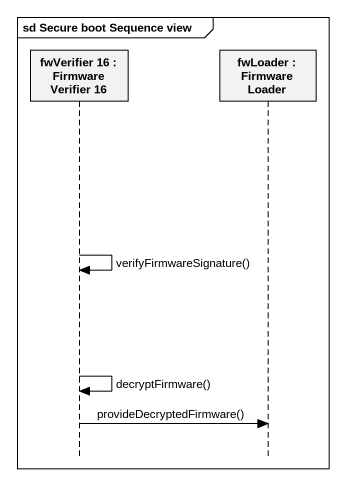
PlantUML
@startuml
mainframe sd Secure boot Sequence view
hide footbox
participant "fwVerifier 16 : Firmware Verifier 16" as fwVerifier_16
participant "fwLoader : Firmware Loader" as fwLoader

fwVerifier_16 -> fwVerifier_16 : verifyFirmwareSignature()
fwVerifier_16 -> fwVerifier_16 : decryptFirmware()
fwVerifier_16 -> fwLoader : provideDecryptedFirmware()
@enduml
